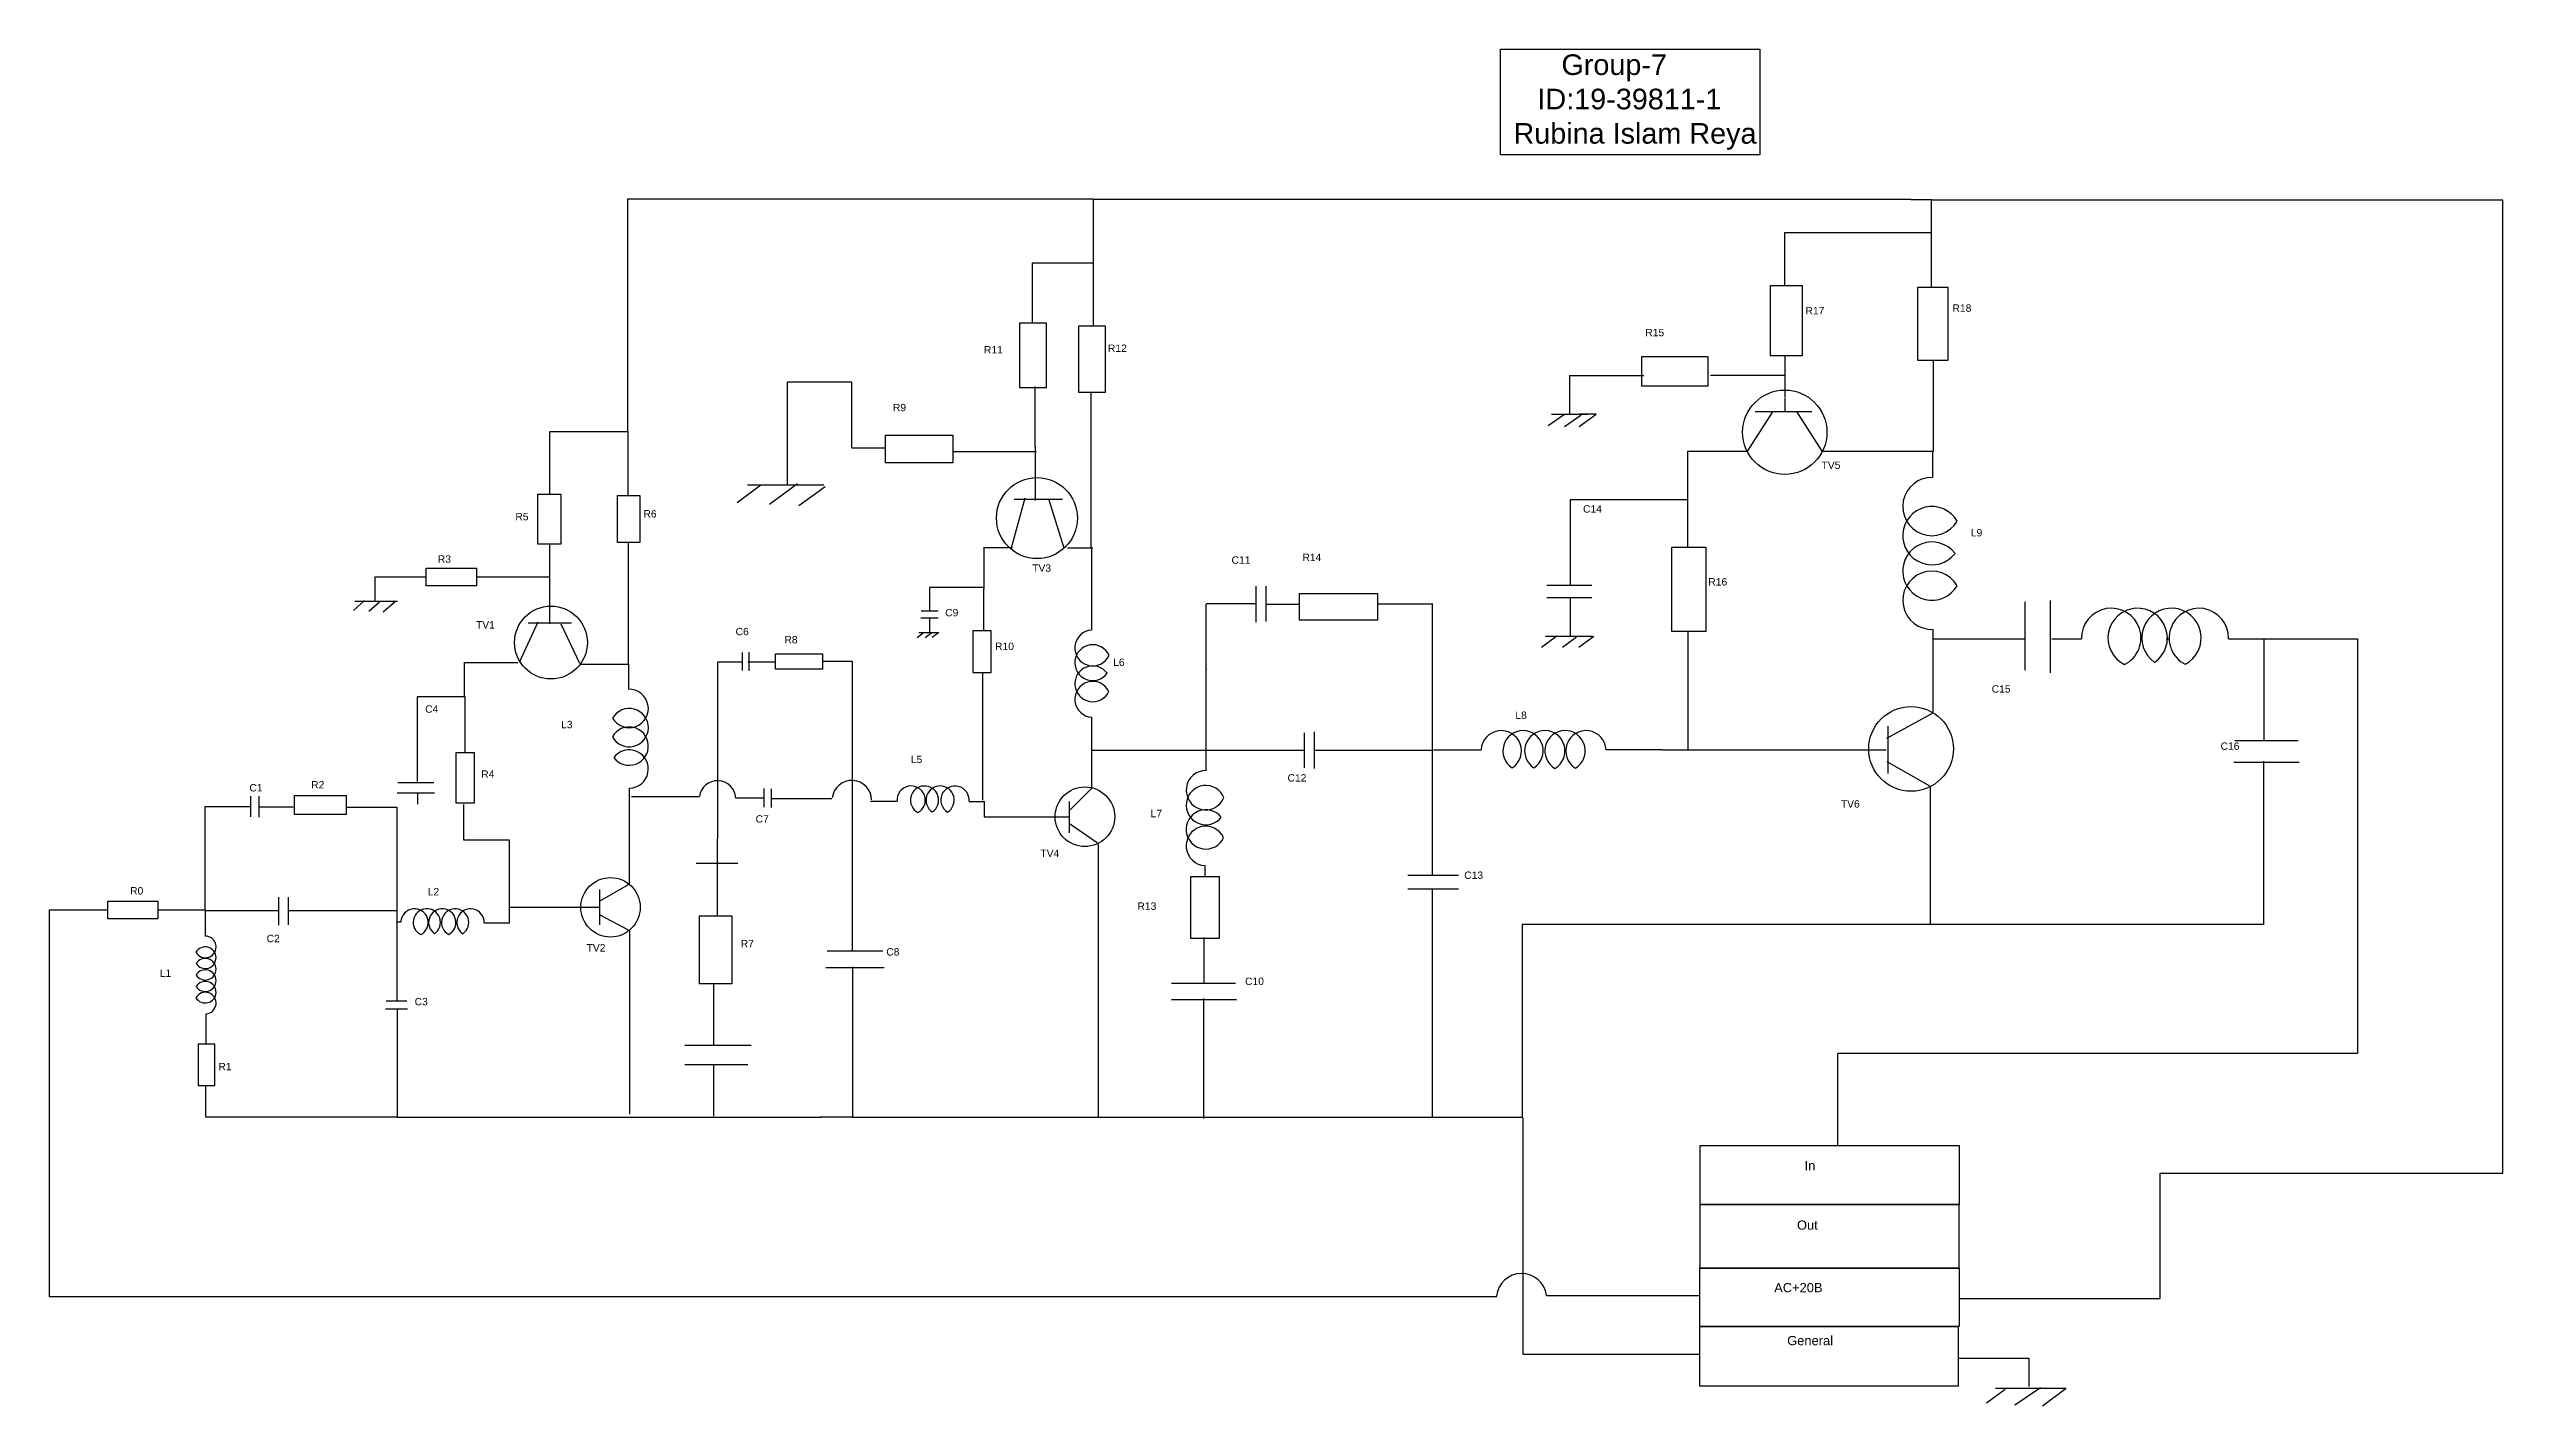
# Model space of a CAD drawing. Header units: inches. Extents: x 1951 to 4611, y 817 to 2288.
import ezdxf

# ---------------------------------------------------------------- set-up
doc = ezdxf.new("R2010")
doc.units = ezdxf.units.IN
doc.styles.get("Standard").update_dxf_attribs({"font": 'arial.ttf'})
doc.linetypes.add('ZIGZAG', pattern='A,0.00254,-5.08,[131,ltypeshp.shx,S=5.08,R=0,X=-5.08,Y=0],-10.16,[131,ltypeshp.shx,S=5.08,R=180,X=5.08,Y=0],-5.08', length=20.32254)

msp = doc.modelspace()

# ---------------------------------------------------------------- linework, layer by layer
for p, q in [((2578.2, 1873.5), (2578.2, 2125.3)), ((2578.2, 2125.3), (3082.7, 2125.3)), ((3083.1, 2117.7), (3083.1, 2125.2)), ((3083.1, 1987), (3083.1, 2117.8)), ((3083.2, 2124.8), (3871.8, 2124.8)), ((3871.4, 2124.8), (3969.3, 2124.8)), ((3969.3, 2124.7), (3991.9, 2124.7)), ((3991.9, 2124.7), (3991.9, 2124)), ((3991.9, 2029.9), (3991.9, 2124)), ((4022.7, 2124), (3992.1, 2124)), ((4611.5, 2124), (4022.7, 2124)), ((4611.5, 1069.2), (4611.5, 2124)), ((3992.4, 2088.3), (3832.5, 2088.3)), ((3832.5, 2088.3), (3832.5, 2031.3)), ((3017.1, 1990.1), (3017.1, 2056)), ((3017.1, 2056), (3083.1, 2056)), ((3832.9, 1954.4), (3832.9, 1910.4)), ((3993.7, 1950.1), (3993.7, 1851.4)), ((2821, 1926.5), (2751, 1926.5)), ((2751, 1926.5), (2751, 1815.2)), ((2821, 1854.9), (2821, 1926.5)), ((3019.9, 1856.4), (3019.9, 1921.9)), ((3080.8, 1747.2), (3080.8, 1915.8)), ((3680, 1933.5), (3598.9, 1933.5)), ((3599.2, 1933.5), (3599.2, 1891.9)), ((3832.8, 1934), (3752.3, 1934)), ((3576.2, 1879.6), (3593.9, 1891.9)), ((3579.7, 1891.9), (3618.7, 1891.9)), ((3593.9, 1878.7), (3611.6, 1891)), ((3609.8, 1878.7), (3628.4, 1891.9)), ((3628.4, 1891.9), (3610.3, 1891.9)), ((3611.7, 1891.1), (3612.9, 1892)), ((3791.9, 1851.1), (3819.8, 1894.6)), ((3800.8, 1894.7), (3862.1, 1894.7)), ((3832.8, 1909.8), (3832.8, 1895.2)), ((3873.2, 1851.9), (3845.9, 1894.8)), ((2493.7, 1805.1), (2493.7, 1873.3)), ((2493.7, 1873.3), (2578.4, 1873.3)), ((2578.4, 1873.3), (2578.4, 1804.1)), ((2857.6, 1854.9), (2821, 1854.9)), ((2931.1, 1851.5), (3021.4, 1851.5)), ((3020.4, 1798.2), (3020.4, 1856.7)), ((3792.6, 1851.6), (3727.2, 1851.6)), ((3727.2, 1851.6), (3727.2, 1747.9)), ((3873.4, 1851.7), (3993.7, 1851.7)), ((3993.1, 1851.3), (3993.1, 1823.4)), ((2696.9, 1796.1), (2722.4, 1815.2)), ((2708, 1815.2), (2790.8, 1815.2)), ((2731.9, 1794.5), (2762.1, 1816.8)), ((2763.7, 1793), (2792.4, 1813.6)), ((3008.9, 1800.9), (2994, 1746.5)), ((2997, 1799.9), (3049.5, 1799.9)), ((3051.5, 1746.5), (3034.6, 1799.9)), ((3652.7, 1798.9), (3600.1, 1798.9)), ((3600.1, 1798.9), (3600.1, 1707.3)), ((3727.2, 1798.9), (3652.7, 1798.9)), ((2493.7, 1716.3), (2493.7, 1751)), ((2579, 1621.3), (2579, 1752.5)), ((2964, 1747.5), (2995.3, 1747.5)), ((2964.5, 1702.2), (2964.5, 1747.4)), ((3082.3, 1746.5), (3054.9, 1746.5)), ((3081.4, 1658), (3081.4, 1746.4)), ((2359.6, 1715.3), (2303.9, 1715.3)), ((2304, 1715.3), (2304, 1689.8)), ((2493.6, 1715.3), (2415.4, 1715.3)), ((2493.6, 1664.8), (2493.6, 1715.6)), ((2964.4, 1703.9), (2905.4, 1703.9)), ((2905.4, 1703.9), (2905.4, 1678.9)), ((3259.1, 1705.5), (3259.1, 1666.6)), ((3270.2, 1705.5), (3270.2, 1667.3)), ((3574.8, 1706.7), (3623.4, 1706.7)), ((2280.7, 1679), (2292.8, 1689.8)), ((2282.1, 1689.1), (2328.5, 1689.1)), ((2297.6, 1678.4), (2309, 1688.4)), ((2313, 1677.7), (2326.5, 1689.1)), ((2896.2, 1678.7), (2914.9, 1678.7)), ((2964.2, 1656.9), (2964.2, 1702.8)), ((3205.4, 1686.7), (3259.1, 1686.7)), ((3205.4, 1615.8), (3205.4, 1686)), ((3270.1, 1686), (3305.6, 1686)), ((3451, 1685.8), (3391.3, 1685.8)), ((3450.8, 1527.7), (3450.8, 1685.5)), ((3574.8, 1693.3), (3623.4, 1693.3)), ((3599.9, 1693.3), (3599.9, 1651.5)), ((4093.5, 1614.6), (4093.5, 1688.5)), ((4120.8, 1611.4), (4120.8, 1690.1)), ((2460.7, 1623), (2481, 1666.8)), ((2470.3, 1665.8), (2517.3, 1665.8)), ((2505.6, 1664.7), (2525.9, 1622)), ((2892, 1649.8), (2898.8, 1655.2)), ((2893.9, 1655.4), (2915.4, 1655.4)), ((2895.8, 1671.1), (2914.8, 1671.1)), ((2900.6, 1649.8), (2907.8, 1655.4)), ((2905.4, 1671.1), (2905.4, 1655.4)), ((2908.1, 1650.3), (2915, 1655.4)), ((3569.1, 1639.5), (3584.3, 1650.5)), ((3573.4, 1651.3), (3624, 1651.3)), ((3591.9, 1639.5), (3607.1, 1650.5)), ((3609.6, 1639.5), (3625.7, 1651.3)), ((3727.6, 1656.3), (3727.6, 1528.4)), ((3993.6, 1569), (3993.6, 1658.5)), ((2675.4, 1623.5), (2701.8, 1623.5)), ((2702.1, 1633.6), (2702.1, 1614)), ((2708.3, 1623.6), (2736.2, 1623.6)), ((2709.4, 1633.9), (2709.4, 1613.7)), ((2736.3, 1623.6), (2738.2, 1623.6)), ((2788.9, 1624.3), (2821.6, 1624.3)), ((2821.6, 1624.3), (2821.6, 1476)), ((3993.7, 1648.3), (4093.5, 1648.3)), ((4122.5, 1648.3), (4154.5, 1648.3)), ((4246.4, 1648.5), (4249.5, 1648.5)), ((4313.9, 1648.5), (4352.2, 1648.5)), ((4352.2, 1648.5), (4352.2, 1537.7)), ((4352.2, 1648.5), (4453.9, 1648.5)), ((4453.9, 1648.5), (4453.9, 1199.2)), ((2401.3, 1585.3), (2401.3, 1622.6)), ((2401.3, 1622.6), (2451.7, 1622.6)), ((2451.7, 1622.6), (2459, 1622.6)), ((2527.1, 1621), (2579, 1621)), ((2579, 1621), (2579, 1593.6)), ((2675.7, 1495.3), (2675.7, 1622.9)), ((2963.2, 1473.6), (2963.2, 1611.6)), ((3205.3, 1506.6), (3205.3, 1614.7)), ((3205.4, 1615.8), (3205.4, 1614.7)), ((2401.9, 1585.4), (2350, 1585.4)), ((2350, 1585.4), (2350, 1493.6)), ((2401.9, 1524.8), (2401.9, 1585.4)), ((3081.4, 1486.1), (3081.4, 1563.5)), ((3311.7, 1546.7), (3311.7, 1508.5)), ((3322.5, 1547.5), (3322.5, 1507.7)), ((3943.6, 1540.8), (3993.8, 1568.2)), ((3944.4, 1553.7), (3944.4, 1502.4)), ((3081.7, 1527.6), (3205.3, 1527.6)), ((3205.2, 1527.6), (3312, 1527.6)), ((3322.6, 1527.7), (3450.8, 1527.7)), ((3450.3, 1528.6), (3450.3, 1393.1)), ((3451.9, 1528.2), (3503.6, 1528.2)), ((3700.6, 1528.2), (3639, 1528.2)), ((3700.6, 1528.2), (3942.8, 1528.2)), ((4320.6, 1538.2), (4389.5, 1538.2)), ((2328.8, 1492.7), (2368, 1492.7)), ((2675.5, 1494.3), (2675.5, 1446.7)), ((3205.3, 1506.7), (3205.3, 1505.6)), ((3943.6, 1515.4), (3990.4, 1488.6)), ((4319.6, 1514.9), (4390.5, 1514.9)), ((4352, 1515.9), (4352, 1338.8)), ((2120, 1354.7), (2120, 1466.7)), ((2120, 1466.7), (2168.6, 1466.7)), ((2169, 1477.8), (2169, 1455.4)), ((2178.1, 1477.8), (2178.1, 1455)), ((2178.2, 1466.4), (2215.5, 1466.4)), ((2273.4, 1466), (2327.7, 1466)), ((2327.7, 1466), (2327.7, 1354.6)), ((2328.1, 1481.6), (2368.6, 1481.6)), ((2350.1, 1481.6), (2350.1, 1469.1)), ((2400.3, 1430.3), (2400.3, 1468.9)), ((2580.1, 1383.2), (2580.1, 1486.5)), ((2582.3, 1477.6), (2655.9, 1477.6)), ((2695.7, 1475.9), (2726.2, 1475.9)), ((2726.2, 1466), (2726.2, 1486.2)), ((2733.9, 1465.6), (2733.9, 1485.7)), ((2733.9, 1475.5), (2799.3, 1475.5)), ((2821.5, 1475.6), (2821.5, 1310.9)), ((2841.4, 1472.5), (2870.3, 1472.5)), ((2948.3, 1472.2), (2964.9, 1472.2)), ((2964.8, 1472.2), (2964.8, 1455.6)), ((3057.3, 1438.1), (3057.3, 1472.2)), ((3057.8, 1462.9), (3082.1, 1487.2)), ((3990.6, 1339.1), (3990.6, 1487.9)), ((2675.5, 1446.7), (2675.5, 1431.7)), ((2964.8, 1455.6), (3051.4, 1455.6)), ((3051.5, 1455.6), (3057.5, 1455.6)), ((3057.3, 1448.4), (3087.3, 1427.7)), ((2450, 1430.3), (2400.3, 1430.3)), ((2450, 1340.6), (2450, 1430.3)), ((3088.3, 1426.3), (3088.3, 1130.3)), ((2652.2, 1405.4), (2697.7, 1405.4)), ((3204.2, 1390.9), (3204.2, 1402.8)), ((3424.2, 1392.2), (3479, 1392.2)), ((2199.4, 1368.5), (2199.4, 1338)), ((2209.8, 1368.5), (2209.8, 1338.5)), ((2449.8, 1357.4), (2547.5, 1357.4)), ((2547.5, 1376.6), (2547.5, 1338.3)), ((2547.7, 1364), (2578.9, 1382.1)), ((2675.3, 1380.9), (2675.3, 1348)), ((3424.2, 1377.5), (3479, 1377.5)), ((3450.4, 1377.5), (3450.4, 1130.1)), ((1950.7, 1354.6), (1950.7, 1167.1)), ((1950.7, 1354.6), (2014.3, 1354.6)), ((2068.3, 1354.6), (2120.2, 1354.6)), ((2119.9, 1354.7), (2119.9, 1326.3)), ((2120.4, 1354), (2198.9, 1354)), ((2210.3, 1354), (2327.6, 1354)), ((2327.6, 1341.8), (2332.6, 1341.8)), ((2327.8, 1354.5), (2327.8, 1256.1)), ((2422.6, 1340.6), (2450, 1340.6)), ((2547.9, 1349.3), (2579.5, 1332.8)), ((2580, 1332.8), (2580, 1133.3)), ((3548.5, 1129.8), (3548.5, 1339.1)), ((3548.5, 1339.1), (3990.6, 1339.1)), ((4352, 1338.8), (3991, 1338.8)), ((2119.9, 1314.5), (2119.9, 1314.2)), ((2794.3, 1310.4), (2854.6, 1310.4)), ((3203.1, 1275.1), (3203.1, 1324.7)), ((2792.8, 1292.1), (2856.2, 1292.1)), ((2821.8, 1292.8), (2821.8, 1130)), ((2316.4, 1256.2), (2338.8, 1256.2)), ((2671.6, 1208), (2671.6, 1274.5)), ((3167.7, 1275.1), (3237.3, 1275.1)), ((3167.7, 1257.5), (3238.4, 1257.5)), ((3202.7, 1128.5), (3202.7, 1258.4)), ((2121.1, 1209.1), (2121.1, 1241.9)), ((2315.6, 1247.2), (2339.4, 1247.2)), ((2328.2, 1247), (2328.2, 1130)), ((2640.1, 1208), (2711.9, 1208)), ((3974.7, 1199.1), (3889.9, 1199.1)), ((3889.9, 1199.1), (3889.9, 1099.5)), ((4453.9, 1199.1), (3974.6, 1199.1)), ((2640.1, 1186.9), (2708.4, 1186.9)), ((2671.6, 1130.9), (2671.6, 1186.9)), ((1950.7, 1167.1), (1950.7, 935.7)), ((2120.7, 1129.9), (2120.7, 1164.4)), ((2328.2, 1130), (2120.7, 1130)), ((2328.2, 1129.9), (2788.3, 1129.9)), ((2821.8, 1130), (2786.8, 1130)), ((2821.1, 1129.9), (3065.7, 1129.9)), ((3065.7, 1129.9), (3088.5, 1129.9)), ((3087.6, 1129.8), (3548.5, 1129.8)), ((3548.7, 1129.3), (3548.7, 873.1)), ((4239.9, 933.5), (4239.9, 1069.2)), ((4239.9, 1069.2), (4611.5, 1069.2)), ((1950.7, 935.7), (3520.5, 935.7)), ((3574.4, 936.7), (3740.5, 936.7)), ((4021.5, 933.5), (4239.9, 933.5)), ((3548.7, 873.1), (3739.5, 873.1)), ((4021.9, 868.9), (4097.3, 868.9)), ((4097.3, 868.9), (4097.3, 838.2)), ((4051.6, 820.2), (4071.8, 835)), ((4061.2, 836.1), (4133.3, 836.1)), ((4082.4, 818.1), (4110, 837.1)), ((4112.1, 817), (4136.5, 835)), ((4133.3, 836.1), (4137.8, 836.1)), ((4136.5, 835), (4137.8, 836))]:
    msp.add_line(p, q)
at = {"linetype": 'ZIGZAG'}
for p, q in [((2675.3, 1431.3), (2675.3, 1429.3)), ((2675.3, 1429.3), (2675.3, 1428.3)), ((2675.3, 1428.5), (2675.3, 1380.8))]:
    msp.add_line(p, q, dxfattribs=at)
for points in [[(3524.5, 2287.6), (3805.8, 2287.6), (3805.8, 2172.9), (3524.5, 2172.9)], [(3817.3, 2031.3), (3851.6, 2031.3), (3851.6, 1955.3), (3817.3, 1955.3)], [(3976.6, 1950.3), (4009.8, 1950.3), (4009.8, 2029.3), (3976.6, 2029.3)], [(3002.9, 1920.7), (3032.1, 1920.7), (3032.1, 1990.4), (3002.9, 1990.4)], [(3067.2, 1987.5), (3095.7, 1987.5), (3095.7, 1915.4), (3067.2, 1915.4)], [(3749.5, 1922.4), (3677.9, 1922.4), (3677.9, 1954.6), (3749.5, 1954.6)], [(2857.6, 1869.2), (2930.8, 1869.2), (2930.8, 1839), (2857.6, 1839)], [(2480.7, 1805.1), (2505.7, 1805.1), (2505.7, 1751), (2480.7, 1751)], [(2566.9, 1803.6), (2591.3, 1803.6), (2591.3, 1752.7), (2566.9, 1752.7)], [(3710.2, 1747.6), (3747.2, 1747.6), (3747.2, 1656.2), (3710.2, 1656.2)], [(2359.6, 1725), (2414.3, 1725), (2414.3, 1705.7), (2359.6, 1705.7)], [(3306.7, 1697.7), (3391.2, 1697.7), (3391.2, 1668.8), (3306.7, 1668.8)], [(2952.3, 1611.9), (2972.3, 1611.9), (2972.3, 1656.9), (2952.3, 1656.9)], [(2738.3, 1632.2), (2789.2, 1632.2), (2789.2, 1615.7), (2738.3, 1615.7)], [(2391.7, 1470.7), (2412, 1470.7), (2412, 1524.7), (2391.7, 1524.7)], [(2216.9, 1478.6), (2272.7, 1478.6), (2272.7, 1458.1), (2216.9, 1458.1)], [(3188.7, 1390.9), (3219.6, 1390.9), (3219.6, 1323.6), (3188.7, 1323.6)], [(2014.4, 1364.1), (2068.7, 1364.1), (2068.7, 1345), (2014.4, 1345)], [(2655.9, 1348), (2690.9, 1348), (2690.9, 1274.5), (2655.9, 1274.5)], [(2112.4, 1164.3), (2130.6, 1164.3), (2130.6, 1208.9), (2112.4, 1208.9)], [(3740.6, 1035.3), (4022.2, 1035.3), (4022.2, 1099), (3740.6, 1099)], [(3740.6, 966.7), (4021.9, 966.7), (4021.9, 1035.2), (3740.6, 1035.2)], [(3740.5, 966.2), (4021.9, 966.2), (4021.9, 903), (3740.5, 903)], [(3740.6, 902.9), (4020.7, 902.9), (4020.7, 838.3), (3740.6, 838.3)]]:
    msp.add_lwpolyline(points, close=True)
for centre, radius in [((3832.8, 1872.3), 45.7), ((3021.9, 1779.3), 43.9), ((2494.9, 1644.4), 39.5), ((3969.7, 1529.1), 45.9), ((3073.9, 1455.6), 32.3), ((2559.5, 1357.4), 32.2)]:
    msp.add_circle(centre, radius)
for centre, radius, start, end in [((3992.3, 1791.8), 31.6, 88.4643, 330.0387), ((3992.3, 1760.2), 31.6, 29.9613, 322.668), ((3992.3, 1721.8), 31.6, 37.332, 330.0387), ((3992.3, 1690.2), 31.6, 29.9613, 272.4164), ((4186.8, 1649.4), 32.2, 296.3878, 181.8041), ((4215.4, 1649.4), 32.2, 304.7115, 243.6122), ((4252.1, 1649.4), 32.2, 297.2796, 235.2885), ((4281.7, 1649.4), 32.2, 358.5398, 242.7204), ((3082.4, 1638.6), 19.4, 93.1606, 335.6038), ((3082.4, 1622.6), 19.4, 24.3962, 324.0587), ((3082.4, 1599.7), 19.4, 35.9413, 334.2285), ((3082.4, 1582.9), 19.4, 25.7715, 266.9776), ((2579.7, 1552.1), 20.8, 208.7356, 150), ((2579.7, 1572.9), 20.8, 210, 91.8891), ((2579.7, 1532.1), 20.8, 216.5949, 151.2644), ((3525.4, 1527), 21.9, 302.6836, 176.6847), ((3549, 1527), 21.9, 302.6836, 237.3164), ((3572.6, 1527), 21.9, 300, 237.3164), ((3594.5, 1527), 21.9, 301.3322, 240), ((3617.2, 1527), 21.9, 3.2765, 238.6678), ((2579.7, 1507.3), 20.8, 271.0928, 143.4051), ((2675.5, 1474.7), 19.9, 3.2713, 171.7525), ((2821.2, 1473.5), 21.4, 1.21, 172.7714), ((3205, 1484.4), 21.3, 89.2175, 337.6663), ((2885.5, 1473.6), 15.3, 298.3098, 184.1457), ((2900, 1473.6), 15.3, 303.5923, 241.6902), ((2916.9, 1473.6), 15.3, 301.7984, 236.4077), ((2933, 1473.6), 15.3, 354.5003, 238.2016), ((3205, 1468.2), 21.3, 22.3337, 321.6839), ((3205, 1441.9), 21.3, 38.3161, 335.1654), ((3205, 1424), 21.3, 24.8346, 267.8453), ((2347, 1341), 14.8, 296.7437, 176.7098), ((2360.3, 1341), 14.8, 304.5181, 243.2563), ((2377.1, 1341), 14.8, 297.8181, 235.4819), ((2391, 1341), 14.8, 304.5181, 242.1819), ((2407.7, 1341), 14.8, 358.5528, 235.4819), ((2120.1, 1314.5), 11.7, 210, 91.0392), ((2120.1, 1302.8), 11.7, 212.09, 150), ((2120.1, 1290.3), 11.7, 212.0899, 147.91), ((2120.1, 1277.9), 11.7, 212.09, 147.9101), ((2120.1, 1265.4), 11.7, 210, 147.91), ((2120.1, 1253.6), 11.7, 274.4949, 150), ((3547.3, 933.2), 27.3, 7.1047, 174.2765)]:
    msp.add_arc(centre, radius, start, end)

# ---------------------------------------------------------------- texts
at = {"attachment_point": 1}
for s, width, insert, char_height in [('      Group-7\\P   ID:19-39811-1\\PRubina Islam Reya', 1092.11, (3538.6, 2281.9), 22.33), ('R17', 60.729, (3855.2, 2008.1), 8), ('R18', 88.247, (4014.6, 2010.9), 8), ('R15', 63.576, (3681.5, 1984.4), 8), ('R11', 37.03, (2964.4, 1965.7), 8), ('R12', 60.281, (3098.8, 1967.4), 8), ('R9', 88.334, (2865.7, 1903.1), 8), ('TV5', 49.303, (3872.6, 1840.6), 8), ('R5', 19.355, (2456.3, 1784.9), 8), ('R6', 44.665, (2595.2, 1787.9), 8), ('C14', 47.443, (3614, 1793.2), 8), ('L9', 134.13, (4034.5, 1767.4), 8), ('R3', 28.298, (2372.2, 1738.9), 8), ('C11', 73.892, (3232.9, 1737.8), 8), ('R14', 66.648, (3309.7, 1740.7), 8), ('TV3', 47.801, (3016.7, 1729.1), 8), ('R16', 91.164, (3749.8, 1714.2), 8), ('C9', 22.67, (2922.4, 1680.8), 8), ('TV1', 35.713, (2413.6, 1667.6), 8), ('C6', 36.833, (2695.1, 1660.3), 8), ('R8', 48.043, (2748, 1651.5), 8), ('R10', 31.945, (2976.5, 1644.3), 8), ('L6', 67.499, (3104.5, 1627), 8), ('C15', 113.298, (4057.1, 1598.1), 8), ('C4 ', 39.809, (2358.5, 1576.3), 8), ('L3', 48.819, (2505.9, 1559.5), 8), ('L8', 84.592, (3540.6, 1569.6), 8), ('L5', 58.78, (2885.1, 1521.7), 8), ('C16', 25.254, (4305.3, 1536.1), 8), ('C1', 22.47, (2167.9, 1491), 8), ('R2', 32.356, (2234.9, 1494.2), 8), ('R4', 49.573, (2419.3, 1505.8), 8), ('C12', 51.209, (3293.6, 1501.7), 8), ('TV6', 88.967, (3893.6, 1473.5), 8), ('C7', 35.231, (2716.8, 1457.2), 8), ('L7', 34.708, (3145.1, 1463.1), 8), ('TV4', 57.426, (3025.6, 1419.9), 8), ('C13', 119.595, (3485.2, 1396.2), 8), ('R0', 26.211, (2038.6, 1379.3), 8), ('L2', 40.128, (2361.3, 1378.3), 8), ('R13', 51.047, (3130.8, 1362.7), 8), ('C2', 50.75, (2186.6, 1327.6), 8), ('TV2', 43.565, (2533.5, 1317.5), 8), ('R7', 48.79, (2700.7, 1322), 8), ('C8', 55.296, (2858.5, 1313.1), 8), ('L1', 33.747, (2070.8, 1290), 8), ('C10', 62.715, (3247.5, 1281.2), 8), ('C3', 55.47, (2347.1, 1259.2), 8), ('R1', 36.28, (2134.3, 1188.8), 8), ('In', 60.855, (3854.3, 1082.5), 10), ('Out', 60.221, (3846, 1018), 10), ('AC+20B', 132.806, (3821.3, 950.2), 10), ('General', 74.021, (3835.4, 892.8), 10)]:
    msp.add_mtext_dynamic_manual_height_columns(s, width=width, gutter_width=12.5, heights=[0], dxfattribs=dict(at, insert=insert, char_height=char_height))

doc.saveas('drawing.dxf')
